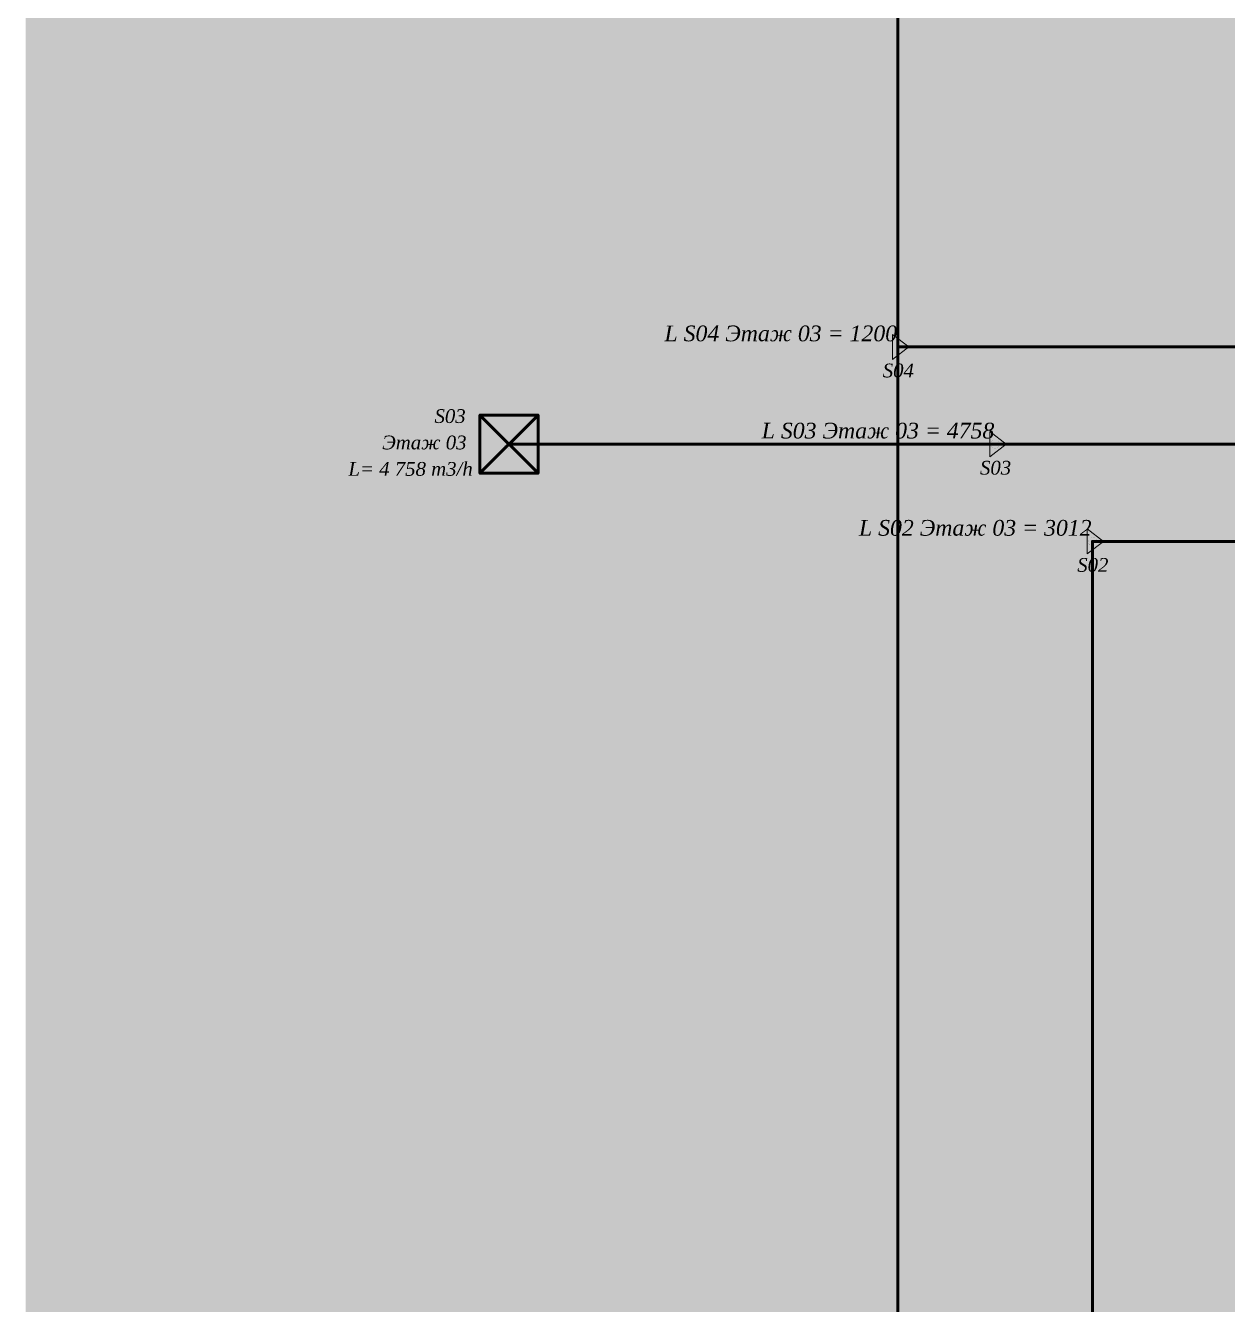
# Model space of a CAD drawing. Header units: inches. Extents: x 2.1 to 38.5, y 13.5 to 49.9.
# Drawn here: x 2.08 to 10.7, y 31.56 to 40.74 of the extents above; entities that cross this region are included whole.
import ezdxf

# ---------------------------------------------------------------- set-up
doc = ezdxf.new("R2010")
doc.units = ezdxf.units.IN
doc.header["$MEASUREMENT"] = 0
doc.layers.add('PDF _Геометрия', color=7, linetype='Continuous')
doc.layers.add('PDF _Текст', color=7, linetype='Continuous')
doc.layers.add('PDF _Сплошная заливка', color=7, linetype='Continuous', true_color=0x00008b)
doc.styles.add('PDF Times New Roman Italic', font='timesi.ttf')

msp = doc.modelspace()

# ---------------------------------------------------------------- hatches: boundary and pattern name
at = {"layer": 'PDF _Сплошная заливка', "true_color": 0xffb5c1, "transparency": 33554559}
h = msp.add_hatch(color=231, dxfattribs=at)
h.paths.add_polyline_path([(5.7591, 37.5273), (5.3424, 37.944)], flags=0)
h.paths.add_polyline_path([(5.7591, 37.944), (5.3424, 37.5273)], flags=0)
h.paths.add_polyline_path([(5.7591, 37.5273), (5.3424, 37.5273), (5.3424, 37.944), (5.7591, 37.944)], flags=0)
h = msp.add_hatch(color=231, dxfattribs=at)
h.paths.add_polyline_path([(5.7591, 37.5273), (5.3424, 37.944)], flags=0)
h.paths.add_polyline_path([(5.7591, 37.944), (5.3424, 37.5273)], flags=0)
h.paths.add_polyline_path([(5.7591, 37.5273), (5.3424, 37.5273), (5.3424, 37.944), (5.7591, 37.944)], flags=0)
h = msp.add_hatch(color=231, dxfattribs=at)
h.paths.add_polyline_path([(5.7591, 37.5273), (5.3424, 37.944)], flags=0)
h.paths.add_polyline_path([(5.7591, 37.944), (5.3424, 37.5273)], flags=0)
h.paths.add_polyline_path([(5.7591, 37.5273), (5.3424, 37.5273), (5.3424, 37.944), (5.7591, 37.944)], flags=0)
h = msp.add_hatch(color=231, dxfattribs=at)
h.paths.add_polyline_path([(5.7591, 37.5273), (5.3424, 37.944)], flags=0)
h.paths.add_polyline_path([(5.7591, 37.944), (5.3424, 37.5273)], flags=0)
h.paths.add_polyline_path([(5.7591, 37.5273), (5.3424, 37.5273), (5.3424, 37.944), (5.7591, 37.944)], flags=0)
h = msp.add_hatch(color=231, dxfattribs=at)
h.paths.add_polyline_path([(5.7591, 37.5273), (5.3424, 37.944)], flags=0)
h.paths.add_polyline_path([(5.7591, 37.944), (5.3424, 37.5273)], flags=0)
h.paths.add_polyline_path([(5.7591, 37.5273), (5.3424, 37.5273), (5.3424, 37.944), (5.7591, 37.944)], flags=0)
h = msp.add_hatch(color=231, dxfattribs=at)
h.paths.add_polyline_path([(5.7591, 37.5273), (5.3424, 37.944)], flags=0)
h.paths.add_polyline_path([(5.7591, 37.944), (5.3424, 37.5273)], flags=0)
h.paths.add_polyline_path([(5.7591, 37.5273), (5.3424, 37.5273), (5.3424, 37.944), (5.7591, 37.944)], flags=0)
h = msp.add_hatch(color=231, dxfattribs=at)
h.paths.add_polyline_path([(5.7591, 37.5273), (5.3424, 37.944)], flags=0)
h.paths.add_polyline_path([(5.7591, 37.944), (5.3424, 37.5273)], flags=0)
h.paths.add_polyline_path([(5.7591, 37.5273), (5.3424, 37.5273), (5.3424, 37.944), (5.7591, 37.944)], flags=0)
h = msp.add_hatch(color=231, dxfattribs=at)
h.paths.add_polyline_path([(5.7591, 37.5273), (5.3424, 37.944)], flags=0)
h.paths.add_polyline_path([(5.7591, 37.944), (5.3424, 37.5273)], flags=0)
h.paths.add_polyline_path([(5.7591, 37.5273), (5.3424, 37.5273), (5.3424, 37.944), (5.7591, 37.944)], flags=0)
h = msp.add_hatch(color=231, dxfattribs=at)
h.paths.add_polyline_path([(5.5796, 37.7237, 0.099456), (5.582, 37.7356)], flags=0)
h.paths.add_polyline_path([(5.5728, 37.7135, 0.099456), (5.5796, 37.7237)], flags=0)
h.paths.add_polyline_path([(5.5627, 37.7068, 0.099456), (5.5728, 37.7135)], flags=0)
h.paths.add_polyline_path([(5.5507, 37.7044, 0.099456), (5.5627, 37.7068)], flags=0)
h.paths.add_polyline_path([(5.5388, 37.7068, 0.099456), (5.5507, 37.7044)], flags=0)
h.paths.add_polyline_path([(5.5286, 37.7135, 0.099456), (5.5388, 37.7068)], flags=0)
h.paths.add_polyline_path([(5.5219, 37.7237, 0.099456), (5.5286, 37.7135)], flags=0)
h.paths.add_polyline_path([(5.5195, 37.7356, 0.099456), (5.5219, 37.7237)], flags=0)
h.paths.add_polyline_path([(5.5219, 37.7476, 0.099456), (5.5195, 37.7356)], flags=0)
h.paths.add_polyline_path([(5.5286, 37.7577, 0.099456), (5.5219, 37.7476)], flags=0)
h.paths.add_polyline_path([(5.5388, 37.7645, 0.099456), (5.5286, 37.7577)], flags=0)
h.paths.add_polyline_path([(5.5507, 37.7669, 0.099456), (5.5388, 37.7645)], flags=0)
h.paths.add_polyline_path([(5.5627, 37.7645, 0.099456), (5.5507, 37.7669)], flags=0)
h.paths.add_polyline_path([(5.5728, 37.7577, 0.099456), (5.5627, 37.7645)], flags=0)
h.paths.add_polyline_path([(5.5796, 37.7476, 0.099456), (5.5728, 37.7577)], flags=0)
h.paths.add_polyline_path([(5.582, 37.7356, 0.099456), (5.5796, 37.7476)], flags=0)
h = msp.add_hatch(color=231, dxfattribs=at)
h.paths.add_polyline_path([(5.5796, 37.7237, 0.099456), (5.582, 37.7356)], flags=0)
h.paths.add_polyline_path([(5.5728, 37.7135, 0.099456), (5.5796, 37.7237)], flags=0)
h.paths.add_polyline_path([(5.5627, 37.7068, 0.099456), (5.5728, 37.7135)], flags=0)
h.paths.add_polyline_path([(5.5507, 37.7044, 0.099456), (5.5627, 37.7068)], flags=0)
h.paths.add_polyline_path([(5.5388, 37.7068, 0.099456), (5.5507, 37.7044)], flags=0)
h.paths.add_polyline_path([(5.5286, 37.7135, 0.099456), (5.5388, 37.7068)], flags=0)
h.paths.add_polyline_path([(5.5219, 37.7237, 0.099456), (5.5286, 37.7135)], flags=0)
h.paths.add_polyline_path([(5.5195, 37.7356, 0.099456), (5.5219, 37.7237)], flags=0)
h.paths.add_polyline_path([(5.5219, 37.7476, 0.099456), (5.5195, 37.7356)], flags=0)
h.paths.add_polyline_path([(5.5286, 37.7577, 0.099456), (5.5219, 37.7476)], flags=0)
h.paths.add_polyline_path([(5.5388, 37.7645, 0.099456), (5.5286, 37.7577)], flags=0)
h.paths.add_polyline_path([(5.5507, 37.7669, 0.099456), (5.5388, 37.7645)], flags=0)
h.paths.add_polyline_path([(5.5627, 37.7645, 0.099456), (5.5507, 37.7669)], flags=0)
h.paths.add_polyline_path([(5.5728, 37.7577, 0.099456), (5.5627, 37.7645)], flags=0)
h.paths.add_polyline_path([(5.5796, 37.7476, 0.099456), (5.5728, 37.7577)], flags=0)
h.paths.add_polyline_path([(5.582, 37.7356, 0.099456), (5.5796, 37.7476)], flags=0)
h = msp.add_hatch(color=231, dxfattribs=at)
h.paths.add_polyline_path([(5.5796, 37.7237, 0.099456), (5.582, 37.7356)], flags=0)
h.paths.add_polyline_path([(5.5728, 37.7135, 0.099456), (5.5796, 37.7237)], flags=0)
h.paths.add_polyline_path([(5.5627, 37.7068, 0.099456), (5.5728, 37.7135)], flags=0)
h.paths.add_polyline_path([(5.5507, 37.7044, 0.099456), (5.5627, 37.7068)], flags=0)
h.paths.add_polyline_path([(5.5388, 37.7068, 0.099456), (5.5507, 37.7044)], flags=0)
h.paths.add_polyline_path([(5.5286, 37.7135, 0.099456), (5.5388, 37.7068)], flags=0)
h.paths.add_polyline_path([(5.5219, 37.7237, 0.099456), (5.5286, 37.7135)], flags=0)
h.paths.add_polyline_path([(5.5195, 37.7356, 0.099456), (5.5219, 37.7237)], flags=0)
h.paths.add_polyline_path([(5.5219, 37.7476, 0.099456), (5.5195, 37.7356)], flags=0)
h.paths.add_polyline_path([(5.5286, 37.7577, 0.099456), (5.5219, 37.7476)], flags=0)
h.paths.add_polyline_path([(5.5388, 37.7645, 0.099456), (5.5286, 37.7577)], flags=0)
h.paths.add_polyline_path([(5.5507, 37.7669, 0.099456), (5.5388, 37.7645)], flags=0)
h.paths.add_polyline_path([(5.5627, 37.7645, 0.099456), (5.5507, 37.7669)], flags=0)
h.paths.add_polyline_path([(5.5728, 37.7577, 0.099456), (5.5627, 37.7645)], flags=0)
h.paths.add_polyline_path([(5.5796, 37.7476, 0.099456), (5.5728, 37.7577)], flags=0)
h.paths.add_polyline_path([(5.582, 37.7356, 0.099456), (5.5796, 37.7476)], flags=0)
h = msp.add_hatch(color=231, dxfattribs=at)
h.paths.add_polyline_path([(5.5796, 37.7237, 0.099456), (5.582, 37.7356)], flags=0)
h.paths.add_polyline_path([(5.5728, 37.7135, 0.099456), (5.5796, 37.7237)], flags=0)
h.paths.add_polyline_path([(5.5627, 37.7068, 0.099456), (5.5728, 37.7135)], flags=0)
h.paths.add_polyline_path([(5.5507, 37.7044, 0.099456), (5.5627, 37.7068)], flags=0)
h.paths.add_polyline_path([(5.5388, 37.7068, 0.099456), (5.5507, 37.7044)], flags=0)
h.paths.add_polyline_path([(5.5286, 37.7135, 0.099456), (5.5388, 37.7068)], flags=0)
h.paths.add_polyline_path([(5.5219, 37.7237, 0.099456), (5.5286, 37.7135)], flags=0)
h.paths.add_polyline_path([(5.5195, 37.7356, 0.099456), (5.5219, 37.7237)], flags=0)
h.paths.add_polyline_path([(5.5219, 37.7476, 0.099456), (5.5195, 37.7356)], flags=0)
h.paths.add_polyline_path([(5.5286, 37.7577, 0.099456), (5.5219, 37.7476)], flags=0)
h.paths.add_polyline_path([(5.5388, 37.7645, 0.099456), (5.5286, 37.7577)], flags=0)
h.paths.add_polyline_path([(5.5507, 37.7669, 0.099456), (5.5388, 37.7645)], flags=0)
h.paths.add_polyline_path([(5.5627, 37.7645, 0.099456), (5.5507, 37.7669)], flags=0)
h.paths.add_polyline_path([(5.5728, 37.7577, 0.099456), (5.5627, 37.7645)], flags=0)
h.paths.add_polyline_path([(5.5796, 37.7476, 0.099456), (5.5728, 37.7577)], flags=0)
h.paths.add_polyline_path([(5.582, 37.7356, 0.099456), (5.5796, 37.7476)], flags=0)
h = msp.add_hatch(color=231, dxfattribs=at)
h.paths.add_polyline_path([(5.5796, 37.7237, 0.099456), (5.582, 37.7356)], flags=0)
h.paths.add_polyline_path([(5.5728, 37.7135, 0.099456), (5.5796, 37.7237)], flags=0)
h.paths.add_polyline_path([(5.5627, 37.7068, 0.099456), (5.5728, 37.7135)], flags=0)
h.paths.add_polyline_path([(5.5507, 37.7044, 0.099456), (5.5627, 37.7068)], flags=0)
h.paths.add_polyline_path([(5.5388, 37.7068, 0.099456), (5.5507, 37.7044)], flags=0)
h.paths.add_polyline_path([(5.5286, 37.7135, 0.099456), (5.5388, 37.7068)], flags=0)
h.paths.add_polyline_path([(5.5219, 37.7237, 0.099456), (5.5286, 37.7135)], flags=0)
h.paths.add_polyline_path([(5.5195, 37.7356, 0.099456), (5.5219, 37.7237)], flags=0)
h.paths.add_polyline_path([(5.5219, 37.7476, 0.099456), (5.5195, 37.7356)], flags=0)
h.paths.add_polyline_path([(5.5286, 37.7577, 0.099456), (5.5219, 37.7476)], flags=0)
h.paths.add_polyline_path([(5.5388, 37.7645, 0.099456), (5.5286, 37.7577)], flags=0)
h.paths.add_polyline_path([(5.5507, 37.7669, 0.099456), (5.5388, 37.7645)], flags=0)
h.paths.add_polyline_path([(5.5627, 37.7645, 0.099456), (5.5507, 37.7669)], flags=0)
h.paths.add_polyline_path([(5.5728, 37.7577, 0.099456), (5.5627, 37.7645)], flags=0)
h.paths.add_polyline_path([(5.5796, 37.7476, 0.099456), (5.5728, 37.7577)], flags=0)
h.paths.add_polyline_path([(5.582, 37.7356, 0.099456), (5.5796, 37.7476)], flags=0)
h = msp.add_hatch(color=231, dxfattribs=at)
h.paths.add_polyline_path([(5.5796, 37.7237, 0.099456), (5.582, 37.7356)], flags=0)
h.paths.add_polyline_path([(5.5728, 37.7135, 0.099456), (5.5796, 37.7237)], flags=0)
h.paths.add_polyline_path([(5.5627, 37.7068, 0.099456), (5.5728, 37.7135)], flags=0)
h.paths.add_polyline_path([(5.5507, 37.7044, 0.099456), (5.5627, 37.7068)], flags=0)
h.paths.add_polyline_path([(5.5388, 37.7068, 0.099456), (5.5507, 37.7044)], flags=0)
h.paths.add_polyline_path([(5.5286, 37.7135, 0.099456), (5.5388, 37.7068)], flags=0)
h.paths.add_polyline_path([(5.5219, 37.7237, 0.099456), (5.5286, 37.7135)], flags=0)
h.paths.add_polyline_path([(5.5195, 37.7356, 0.099456), (5.5219, 37.7237)], flags=0)
h.paths.add_polyline_path([(5.5219, 37.7476, 0.099456), (5.5195, 37.7356)], flags=0)
h.paths.add_polyline_path([(5.5286, 37.7577, 0.099456), (5.5219, 37.7476)], flags=0)
h.paths.add_polyline_path([(5.5388, 37.7645, 0.099456), (5.5286, 37.7577)], flags=0)
h.paths.add_polyline_path([(5.5507, 37.7669, 0.099456), (5.5388, 37.7645)], flags=0)
h.paths.add_polyline_path([(5.5627, 37.7645, 0.099456), (5.5507, 37.7669)], flags=0)
h.paths.add_polyline_path([(5.5728, 37.7577, 0.099456), (5.5627, 37.7645)], flags=0)
h.paths.add_polyline_path([(5.5796, 37.7476, 0.099456), (5.5728, 37.7577)], flags=0)
h.paths.add_polyline_path([(5.582, 37.7356, 0.099456), (5.5796, 37.7476)], flags=0)
h = msp.add_hatch(color=231, dxfattribs=at)
h.paths.add_polyline_path([(5.5796, 37.7237, 0.099456), (5.582, 37.7356)], flags=0)
h.paths.add_polyline_path([(5.5728, 37.7135, 0.099456), (5.5796, 37.7237)], flags=0)
h.paths.add_polyline_path([(5.5627, 37.7068, 0.099456), (5.5728, 37.7135)], flags=0)
h.paths.add_polyline_path([(5.5507, 37.7044, 0.099456), (5.5627, 37.7068)], flags=0)
h.paths.add_polyline_path([(5.5388, 37.7068, 0.099456), (5.5507, 37.7044)], flags=0)
h.paths.add_polyline_path([(5.5286, 37.7135, 0.099456), (5.5388, 37.7068)], flags=0)
h.paths.add_polyline_path([(5.5219, 37.7237, 0.099456), (5.5286, 37.7135)], flags=0)
h.paths.add_polyline_path([(5.5195, 37.7356, 0.099456), (5.5219, 37.7237)], flags=0)
h.paths.add_polyline_path([(5.5219, 37.7476, 0.099456), (5.5195, 37.7356)], flags=0)
h.paths.add_polyline_path([(5.5286, 37.7577, 0.099456), (5.5219, 37.7476)], flags=0)
h.paths.add_polyline_path([(5.5388, 37.7645, 0.099456), (5.5286, 37.7577)], flags=0)
h.paths.add_polyline_path([(5.5507, 37.7669, 0.099456), (5.5388, 37.7645)], flags=0)
h.paths.add_polyline_path([(5.5627, 37.7645, 0.099456), (5.5507, 37.7669)], flags=0)
h.paths.add_polyline_path([(5.5728, 37.7577, 0.099456), (5.5627, 37.7645)], flags=0)
h.paths.add_polyline_path([(5.5796, 37.7476, 0.099456), (5.5728, 37.7577)], flags=0)
h.paths.add_polyline_path([(5.582, 37.7356, 0.099456), (5.5796, 37.7476)], flags=0)
h = msp.add_hatch(color=231, dxfattribs=at)
h.paths.add_polyline_path([(5.5796, 37.7237, 0.099456), (5.582, 37.7356)], flags=0)
h.paths.add_polyline_path([(5.5728, 37.7135, 0.099456), (5.5796, 37.7237)], flags=0)
h.paths.add_polyline_path([(5.5627, 37.7068, 0.099456), (5.5728, 37.7135)], flags=0)
h.paths.add_polyline_path([(5.5507, 37.7044, 0.099456), (5.5627, 37.7068)], flags=0)
h.paths.add_polyline_path([(5.5388, 37.7068, 0.099456), (5.5507, 37.7044)], flags=0)
h.paths.add_polyline_path([(5.5286, 37.7135, 0.099456), (5.5388, 37.7068)], flags=0)
h.paths.add_polyline_path([(5.5219, 37.7237, 0.099456), (5.5286, 37.7135)], flags=0)
h.paths.add_polyline_path([(5.5195, 37.7356, 0.099456), (5.5219, 37.7237)], flags=0)
h.paths.add_polyline_path([(5.5219, 37.7476, 0.099456), (5.5195, 37.7356)], flags=0)
h.paths.add_polyline_path([(5.5286, 37.7577, 0.099456), (5.5219, 37.7476)], flags=0)
h.paths.add_polyline_path([(5.5388, 37.7645, 0.099456), (5.5286, 37.7577)], flags=0)
h.paths.add_polyline_path([(5.5507, 37.7669, 0.099456), (5.5388, 37.7645)], flags=0)
h.paths.add_polyline_path([(5.5627, 37.7645, 0.099456), (5.5507, 37.7669)], flags=0)
h.paths.add_polyline_path([(5.5728, 37.7577, 0.099456), (5.5627, 37.7645)], flags=0)
h.paths.add_polyline_path([(5.5796, 37.7476, 0.099456), (5.5728, 37.7577)], flags=0)
h.paths.add_polyline_path([(5.582, 37.7356, 0.099456), (5.5796, 37.7476)], flags=0)
h = msp.add_hatch(color=231, dxfattribs=at)
h.paths.add_polyline_path([(9.0676, 37.7237, 0.099456), (9.07, 37.7356)], flags=0)
h.paths.add_polyline_path([(9.0608, 37.7135, 0.099456), (9.0676, 37.7237)], flags=0)
h.paths.add_polyline_path([(9.0507, 37.7068, 0.099456), (9.0608, 37.7135)], flags=0)
h.paths.add_polyline_path([(9.0387, 37.7044, 0.099456), (9.0507, 37.7068)], flags=0)
h.paths.add_polyline_path([(9.0268, 37.7068, 0.099456), (9.0387, 37.7044)], flags=0)
h.paths.add_polyline_path([(9.0167, 37.7135, 0.099456), (9.0268, 37.7068)], flags=0)
h.paths.add_polyline_path([(9.0099, 37.7237, 0.099456), (9.0167, 37.7135)], flags=0)
h.paths.add_polyline_path([(9.0075, 37.7356, 0.099456), (9.0099, 37.7237)], flags=0)
h.paths.add_polyline_path([(9.0099, 37.7476, 0.099456), (9.0075, 37.7356)], flags=0)
h.paths.add_polyline_path([(9.0167, 37.7577, 0.099456), (9.0099, 37.7476)], flags=0)
h.paths.add_polyline_path([(9.0268, 37.7645, 0.099456), (9.0167, 37.7577)], flags=0)
h.paths.add_polyline_path([(9.0387, 37.7669, 0.099456), (9.0268, 37.7645)], flags=0)
h.paths.add_polyline_path([(9.0507, 37.7645, 0.099456), (9.0387, 37.7669)], flags=0)
h.paths.add_polyline_path([(9.0608, 37.7577, 0.099456), (9.0507, 37.7645)], flags=0)
h.paths.add_polyline_path([(9.0676, 37.7476, 0.099456), (9.0608, 37.7577)], flags=0)
h.paths.add_polyline_path([(9.07, 37.7356, 0.099456), (9.0676, 37.7476)], flags=0)
h = msp.add_hatch(color=231, dxfattribs=at)
h.paths.add_polyline_path([(9.0676, 37.7237, 0.099456), (9.07, 37.7356)], flags=0)
h.paths.add_polyline_path([(9.0608, 37.7135, 0.099456), (9.0676, 37.7237)], flags=0)
h.paths.add_polyline_path([(9.0507, 37.7068, 0.099456), (9.0608, 37.7135)], flags=0)
h.paths.add_polyline_path([(9.0387, 37.7044, 0.099456), (9.0507, 37.7068)], flags=0)
h.paths.add_polyline_path([(9.0268, 37.7068, 0.099456), (9.0387, 37.7044)], flags=0)
h.paths.add_polyline_path([(9.0167, 37.7135, 0.099456), (9.0268, 37.7068)], flags=0)
h.paths.add_polyline_path([(9.0099, 37.7237, 0.099456), (9.0167, 37.7135)], flags=0)
h.paths.add_polyline_path([(9.0075, 37.7356, 0.099456), (9.0099, 37.7237)], flags=0)
h.paths.add_polyline_path([(9.0099, 37.7476, 0.099456), (9.0075, 37.7356)], flags=0)
h.paths.add_polyline_path([(9.0167, 37.7577, 0.099456), (9.0099, 37.7476)], flags=0)
h.paths.add_polyline_path([(9.0268, 37.7645, 0.099456), (9.0167, 37.7577)], flags=0)
h.paths.add_polyline_path([(9.0387, 37.7669, 0.099456), (9.0268, 37.7645)], flags=0)
h.paths.add_polyline_path([(9.0507, 37.7645, 0.099456), (9.0387, 37.7669)], flags=0)
h.paths.add_polyline_path([(9.0608, 37.7577, 0.099456), (9.0507, 37.7645)], flags=0)
h.paths.add_polyline_path([(9.0676, 37.7476, 0.099456), (9.0608, 37.7577)], flags=0)
h.paths.add_polyline_path([(9.07, 37.7356, 0.099456), (9.0676, 37.7476)], flags=0)
h = msp.add_hatch(color=231, dxfattribs=at)
h.paths.add_polyline_path([(9.0676, 37.7237, 0.099456), (9.07, 37.7356)], flags=0)
h.paths.add_polyline_path([(9.0608, 37.7135, 0.099456), (9.0676, 37.7237)], flags=0)
h.paths.add_polyline_path([(9.0507, 37.7068, 0.099456), (9.0608, 37.7135)], flags=0)
h.paths.add_polyline_path([(9.0387, 37.7044, 0.099456), (9.0507, 37.7068)], flags=0)
h.paths.add_polyline_path([(9.0268, 37.7068, 0.099456), (9.0387, 37.7044)], flags=0)
h.paths.add_polyline_path([(9.0167, 37.7135, 0.099456), (9.0268, 37.7068)], flags=0)
h.paths.add_polyline_path([(9.0099, 37.7237, 0.099456), (9.0167, 37.7135)], flags=0)
h.paths.add_polyline_path([(9.0075, 37.7356, 0.099456), (9.0099, 37.7237)], flags=0)
h.paths.add_polyline_path([(9.0099, 37.7476, 0.099456), (9.0075, 37.7356)], flags=0)
h.paths.add_polyline_path([(9.0167, 37.7577, 0.099456), (9.0099, 37.7476)], flags=0)
h.paths.add_polyline_path([(9.0268, 37.7645, 0.099456), (9.0167, 37.7577)], flags=0)
h.paths.add_polyline_path([(9.0387, 37.7669, 0.099456), (9.0268, 37.7645)], flags=0)
h.paths.add_polyline_path([(9.0507, 37.7645, 0.099456), (9.0387, 37.7669)], flags=0)
h.paths.add_polyline_path([(9.0608, 37.7577, 0.099456), (9.0507, 37.7645)], flags=0)
h.paths.add_polyline_path([(9.0676, 37.7476, 0.099456), (9.0608, 37.7577)], flags=0)
h.paths.add_polyline_path([(9.07, 37.7356, 0.099456), (9.0676, 37.7476)], flags=0)
h = msp.add_hatch(color=231, dxfattribs=at)
h.paths.add_polyline_path([(9.0676, 37.7237, 0.099456), (9.07, 37.7356)], flags=0)
h.paths.add_polyline_path([(9.0608, 37.7135, 0.099456), (9.0676, 37.7237)], flags=0)
h.paths.add_polyline_path([(9.0507, 37.7068, 0.099456), (9.0608, 37.7135)], flags=0)
h.paths.add_polyline_path([(9.0387, 37.7044, 0.099456), (9.0507, 37.7068)], flags=0)
h.paths.add_polyline_path([(9.0268, 37.7068, 0.099456), (9.0387, 37.7044)], flags=0)
h.paths.add_polyline_path([(9.0167, 37.7135, 0.099456), (9.0268, 37.7068)], flags=0)
h.paths.add_polyline_path([(9.0099, 37.7237, 0.099456), (9.0167, 37.7135)], flags=0)
h.paths.add_polyline_path([(9.0075, 37.7356, 0.099456), (9.0099, 37.7237)], flags=0)
h.paths.add_polyline_path([(9.0099, 37.7476, 0.099456), (9.0075, 37.7356)], flags=0)
h.paths.add_polyline_path([(9.0167, 37.7577, 0.099456), (9.0099, 37.7476)], flags=0)
h.paths.add_polyline_path([(9.0268, 37.7645, 0.099456), (9.0167, 37.7577)], flags=0)
h.paths.add_polyline_path([(9.0387, 37.7669, 0.099456), (9.0268, 37.7645)], flags=0)
h.paths.add_polyline_path([(9.0507, 37.7645, 0.099456), (9.0387, 37.7669)], flags=0)
h.paths.add_polyline_path([(9.0608, 37.7577, 0.099456), (9.0507, 37.7645)], flags=0)
h.paths.add_polyline_path([(9.0676, 37.7476, 0.099456), (9.0608, 37.7577)], flags=0)
h.paths.add_polyline_path([(9.07, 37.7356, 0.099456), (9.0676, 37.7476)], flags=0)
h = msp.add_hatch(color=231, dxfattribs=at)
h.paths.add_polyline_path([(9.0676, 37.7237, 0.099456), (9.07, 37.7356)], flags=0)
h.paths.add_polyline_path([(9.0608, 37.7135, 0.099456), (9.0676, 37.7237)], flags=0)
h.paths.add_polyline_path([(9.0507, 37.7068, 0.099456), (9.0608, 37.7135)], flags=0)
h.paths.add_polyline_path([(9.0387, 37.7044, 0.099456), (9.0507, 37.7068)], flags=0)
h.paths.add_polyline_path([(9.0268, 37.7068, 0.099456), (9.0387, 37.7044)], flags=0)
h.paths.add_polyline_path([(9.0167, 37.7135, 0.099456), (9.0268, 37.7068)], flags=0)
h.paths.add_polyline_path([(9.0099, 37.7237, 0.099456), (9.0167, 37.7135)], flags=0)
h.paths.add_polyline_path([(9.0075, 37.7356, 0.099456), (9.0099, 37.7237)], flags=0)
h.paths.add_polyline_path([(9.0099, 37.7476, 0.099456), (9.0075, 37.7356)], flags=0)
h.paths.add_polyline_path([(9.0167, 37.7577, 0.099456), (9.0099, 37.7476)], flags=0)
h.paths.add_polyline_path([(9.0268, 37.7645, 0.099456), (9.0167, 37.7577)], flags=0)
h.paths.add_polyline_path([(9.0387, 37.7669, 0.099456), (9.0268, 37.7645)], flags=0)
h.paths.add_polyline_path([(9.0507, 37.7645, 0.099456), (9.0387, 37.7669)], flags=0)
h.paths.add_polyline_path([(9.0608, 37.7577, 0.099456), (9.0507, 37.7645)], flags=0)
h.paths.add_polyline_path([(9.0676, 37.7476, 0.099456), (9.0608, 37.7577)], flags=0)
h.paths.add_polyline_path([(9.07, 37.7356, 0.099456), (9.0676, 37.7476)], flags=0)
h = msp.add_hatch(color=231, dxfattribs=at)
h.paths.add_polyline_path([(9.0676, 37.7237, 0.099456), (9.07, 37.7356)], flags=0)
h.paths.add_polyline_path([(9.0608, 37.7135, 0.099456), (9.0676, 37.7237)], flags=0)
h.paths.add_polyline_path([(9.0507, 37.7068, 0.099456), (9.0608, 37.7135)], flags=0)
h.paths.add_polyline_path([(9.0387, 37.7044, 0.099456), (9.0507, 37.7068)], flags=0)
h.paths.add_polyline_path([(9.0268, 37.7068, 0.099456), (9.0387, 37.7044)], flags=0)
h.paths.add_polyline_path([(9.0167, 37.7135, 0.099456), (9.0268, 37.7068)], flags=0)
h.paths.add_polyline_path([(9.0099, 37.7237, 0.099456), (9.0167, 37.7135)], flags=0)
h.paths.add_polyline_path([(9.0075, 37.7356, 0.099456), (9.0099, 37.7237)], flags=0)
h.paths.add_polyline_path([(9.0099, 37.7476, 0.099456), (9.0075, 37.7356)], flags=0)
h.paths.add_polyline_path([(9.0167, 37.7577, 0.099456), (9.0099, 37.7476)], flags=0)
h.paths.add_polyline_path([(9.0268, 37.7645, 0.099456), (9.0167, 37.7577)], flags=0)
h.paths.add_polyline_path([(9.0387, 37.7669, 0.099456), (9.0268, 37.7645)], flags=0)
h.paths.add_polyline_path([(9.0507, 37.7645, 0.099456), (9.0387, 37.7669)], flags=0)
h.paths.add_polyline_path([(9.0608, 37.7577, 0.099456), (9.0507, 37.7645)], flags=0)
h.paths.add_polyline_path([(9.0676, 37.7476, 0.099456), (9.0608, 37.7577)], flags=0)
h.paths.add_polyline_path([(9.07, 37.7356, 0.099456), (9.0676, 37.7476)], flags=0)
h = msp.add_hatch(color=231, dxfattribs=at)
h.paths.add_polyline_path([(9.0676, 37.7237, 0.099456), (9.07, 37.7356)], flags=0)
h.paths.add_polyline_path([(9.0608, 37.7135, 0.099456), (9.0676, 37.7237)], flags=0)
h.paths.add_polyline_path([(9.0507, 37.7068, 0.099456), (9.0608, 37.7135)], flags=0)
h.paths.add_polyline_path([(9.0387, 37.7044, 0.099456), (9.0507, 37.7068)], flags=0)
h.paths.add_polyline_path([(9.0268, 37.7068, 0.099456), (9.0387, 37.7044)], flags=0)
h.paths.add_polyline_path([(9.0167, 37.7135, 0.099456), (9.0268, 37.7068)], flags=0)
h.paths.add_polyline_path([(9.0099, 37.7237, 0.099456), (9.0167, 37.7135)], flags=0)
h.paths.add_polyline_path([(9.0075, 37.7356, 0.099456), (9.0099, 37.7237)], flags=0)
h.paths.add_polyline_path([(9.0099, 37.7476, 0.099456), (9.0075, 37.7356)], flags=0)
h.paths.add_polyline_path([(9.0167, 37.7577, 0.099456), (9.0099, 37.7476)], flags=0)
h.paths.add_polyline_path([(9.0268, 37.7645, 0.099456), (9.0167, 37.7577)], flags=0)
h.paths.add_polyline_path([(9.0387, 37.7669, 0.099456), (9.0268, 37.7645)], flags=0)
h.paths.add_polyline_path([(9.0507, 37.7645, 0.099456), (9.0387, 37.7669)], flags=0)
h.paths.add_polyline_path([(9.0608, 37.7577, 0.099456), (9.0507, 37.7645)], flags=0)
h.paths.add_polyline_path([(9.0676, 37.7476, 0.099456), (9.0608, 37.7577)], flags=0)
h.paths.add_polyline_path([(9.07, 37.7356, 0.099456), (9.0676, 37.7476)], flags=0)
h = msp.add_hatch(color=231, dxfattribs=at)
h.paths.add_polyline_path([(9.0676, 37.7237, 0.099456), (9.07, 37.7356)], flags=0)
h.paths.add_polyline_path([(9.0608, 37.7135, 0.099456), (9.0676, 37.7237)], flags=0)
h.paths.add_polyline_path([(9.0507, 37.7068, 0.099456), (9.0608, 37.7135)], flags=0)
h.paths.add_polyline_path([(9.0387, 37.7044, 0.099456), (9.0507, 37.7068)], flags=0)
h.paths.add_polyline_path([(9.0268, 37.7068, 0.099456), (9.0387, 37.7044)], flags=0)
h.paths.add_polyline_path([(9.0167, 37.7135, 0.099456), (9.0268, 37.7068)], flags=0)
h.paths.add_polyline_path([(9.0099, 37.7237, 0.099456), (9.0167, 37.7135)], flags=0)
h.paths.add_polyline_path([(9.0075, 37.7356, 0.099456), (9.0099, 37.7237)], flags=0)
h.paths.add_polyline_path([(9.0099, 37.7476, 0.099456), (9.0075, 37.7356)], flags=0)
h.paths.add_polyline_path([(9.0167, 37.7577, 0.099456), (9.0099, 37.7476)], flags=0)
h.paths.add_polyline_path([(9.0268, 37.7645, 0.099456), (9.0167, 37.7577)], flags=0)
h.paths.add_polyline_path([(9.0387, 37.7669, 0.099456), (9.0268, 37.7645)], flags=0)
h.paths.add_polyline_path([(9.0507, 37.7645, 0.099456), (9.0387, 37.7669)], flags=0)
h.paths.add_polyline_path([(9.0608, 37.7577, 0.099456), (9.0507, 37.7645)], flags=0)
h.paths.add_polyline_path([(9.0676, 37.7476, 0.099456), (9.0608, 37.7577)], flags=0)
h.paths.add_polyline_path([(9.07, 37.7356, 0.099456), (9.0676, 37.7476)], flags=0)
h = msp.add_hatch(color=231, dxfattribs=at)
h.paths.add_polyline_path([(9.0676, 37.7237, 0.099456), (9.07, 37.7356)], flags=0)
h.paths.add_polyline_path([(9.0608, 37.7135, 0.099456), (9.0676, 37.7237)], flags=0)
h.paths.add_polyline_path([(9.0507, 37.7068, 0.099456), (9.0608, 37.7135)], flags=0)
h.paths.add_polyline_path([(9.0387, 37.7044, 0.099456), (9.0507, 37.7068)], flags=0)
h.paths.add_polyline_path([(9.0268, 37.7068, 0.099456), (9.0387, 37.7044)], flags=0)
h.paths.add_polyline_path([(9.0167, 37.7135, 0.099456), (9.0268, 37.7068)], flags=0)
h.paths.add_polyline_path([(9.0099, 37.7237, 0.099456), (9.0167, 37.7135)], flags=0)
h.paths.add_polyline_path([(9.0075, 37.7356, 0.099456), (9.0099, 37.7237)], flags=0)
h.paths.add_polyline_path([(9.0099, 37.7476, 0.099456), (9.0075, 37.7356)], flags=0)
h.paths.add_polyline_path([(9.0167, 37.7577, 0.099456), (9.0099, 37.7476)], flags=0)
h.paths.add_polyline_path([(9.0268, 37.7645, 0.099456), (9.0167, 37.7577)], flags=0)
h.paths.add_polyline_path([(9.0387, 37.7669, 0.099456), (9.0268, 37.7645)], flags=0)
h.paths.add_polyline_path([(9.0507, 37.7645, 0.099456), (9.0387, 37.7669)], flags=0)
h.paths.add_polyline_path([(9.0608, 37.7577, 0.099456), (9.0507, 37.7645)], flags=0)
h.paths.add_polyline_path([(9.0676, 37.7476, 0.099456), (9.0608, 37.7577)], flags=0)
h.paths.add_polyline_path([(9.07, 37.7356, 0.099456), (9.0676, 37.7476)], flags=0)
h = msp.add_hatch(color=231, dxfattribs=at)
h.paths.add_polyline_path([(9.0676, 37.7237, 0.099456), (9.07, 37.7356)], flags=0)
h.paths.add_polyline_path([(9.0608, 37.7135, 0.099456), (9.0676, 37.7237)], flags=0)
h.paths.add_polyline_path([(9.0507, 37.7068, 0.099456), (9.0608, 37.7135)], flags=0)
h.paths.add_polyline_path([(9.0387, 37.7044, 0.099456), (9.0507, 37.7068)], flags=0)
h.paths.add_polyline_path([(9.0268, 37.7068, 0.099456), (9.0387, 37.7044)], flags=0)
h.paths.add_polyline_path([(9.0167, 37.7135, 0.099456), (9.0268, 37.7068)], flags=0)
h.paths.add_polyline_path([(9.0099, 37.7237, 0.099456), (9.0167, 37.7135)], flags=0)
h.paths.add_polyline_path([(9.0075, 37.7356, 0.099456), (9.0099, 37.7237)], flags=0)
h.paths.add_polyline_path([(9.0099, 37.7476, 0.099456), (9.0075, 37.7356)], flags=0)
h.paths.add_polyline_path([(9.0167, 37.7577, 0.099456), (9.0099, 37.7476)], flags=0)
h.paths.add_polyline_path([(9.0268, 37.7645, 0.099456), (9.0167, 37.7577)], flags=0)
h.paths.add_polyline_path([(9.0387, 37.7669, 0.099456), (9.0268, 37.7645)], flags=0)
h.paths.add_polyline_path([(9.0507, 37.7645, 0.099456), (9.0387, 37.7669)], flags=0)
h.paths.add_polyline_path([(9.0608, 37.7577, 0.099456), (9.0507, 37.7645)], flags=0)
h.paths.add_polyline_path([(9.0676, 37.7476, 0.099456), (9.0608, 37.7577)], flags=0)
h.paths.add_polyline_path([(9.07, 37.7356, 0.099456), (9.0676, 37.7476)], flags=0)
at = {"layer": 'PDF _Сплошная заливка', "true_color": 0x4a0081, "transparency": 33554559}
h = msp.add_hatch(color=196, dxfattribs=at)
h.paths.add_polyline_path([(9.7652, 37.0261, 0.099456), (9.7676, 37.038)], flags=0)
h.paths.add_polyline_path([(9.7585, 37.0159, 0.099456), (9.7652, 37.0261)], flags=0)
h.paths.add_polyline_path([(9.7483, 37.0091, 0.099456), (9.7585, 37.0159)], flags=0)
h.paths.add_polyline_path([(9.7364, 37.0068, 0.099456), (9.7483, 37.0091)], flags=0)
h.paths.add_polyline_path([(9.7244, 37.0091, 0.099456), (9.7364, 37.0068)], flags=0)
h.paths.add_polyline_path([(9.7143, 37.0159, 0.099456), (9.7244, 37.0091)], flags=0)
h.paths.add_polyline_path([(9.7075, 37.0261, 0.099456), (9.7143, 37.0159)], flags=0)
h.paths.add_polyline_path([(9.7051, 37.038, 0.099456), (9.7075, 37.0261)], flags=0)
h.paths.add_polyline_path([(9.7075, 37.05, 0.099456), (9.7051, 37.038)], flags=0)
h.paths.add_polyline_path([(9.7143, 37.0601, 0.099456), (9.7075, 37.05)], flags=0)
h.paths.add_polyline_path([(9.7244, 37.0669, 0.099456), (9.7143, 37.0601)], flags=0)
h.paths.add_polyline_path([(9.7364, 37.0693, 0.099456), (9.7244, 37.0669)], flags=0)
h.paths.add_polyline_path([(9.7483, 37.0669, 0.099456), (9.7364, 37.0693)], flags=0)
h.paths.add_polyline_path([(9.7585, 37.0601, 0.099456), (9.7483, 37.0669)], flags=0)
h.paths.add_polyline_path([(9.7652, 37.05, 0.099456), (9.7585, 37.0601)], flags=0)
h.paths.add_polyline_path([(9.7676, 37.038, 0.099456), (9.7652, 37.05)], flags=0)

# ---------------------------------------------------------------- linework, layer by layer
at = {"layer": 'PDF _Геометрия', "color": 176, "lineweight": 53, "true_color": 0x00008b}
for points in [[(11.7419, 43.4908), (11.7419, 46.2811), (8.3411, 46.2811), (4.8531, 46.2811), (8.3411, 46.2811), (4.8531, 46.2811), (8.3411, 46.2811), (4.8531, 46.2811), (8.3411, 46.2811), (4.8531, 46.2811), (8.3411, 46.2811), (4.8531, 46.2811), (8.3411, 46.2811), (8.3411, 22.7373), (23.9499, 22.7373), (23.9499, 19.9469)], [(23.9499, 35.6428), (23.9499, 38.4332), (8.3411, 38.4332), (25.1706, 38.4332), (25.1706, 35.6428)]]:
    msp.add_lwpolyline(points, dxfattribs=at)
at = {"layer": 'PDF _Геометрия', "color": 250, "lineweight": 15, "true_color": 0x444444}
for points in [[(8.3021, 38.5234), (8.3021, 38.343), (8.4193, 38.4332)], [(8.3021, 38.5234), (8.3021, 38.343), (8.4193, 38.4332)], [(8.9997, 37.8258), (8.9997, 37.6454), (9.1169, 37.7356)], [(8.9997, 37.8258), (8.9997, 37.6454), (9.1169, 37.7356)], [(8.9997, 37.8258), (8.9997, 37.6454), (9.1169, 37.7356)], [(8.9997, 37.8258), (8.9997, 37.6454), (9.1169, 37.7356)], [(8.9997, 37.8258), (8.9997, 37.6454), (9.1169, 37.7356)], [(8.9997, 37.8258), (8.9997, 37.6454), (9.1169, 37.7356)], [(8.9997, 37.8258), (8.9997, 37.6454), (9.1169, 37.7356)], [(8.9997, 37.8258), (8.9997, 37.6454), (9.1169, 37.7356)], [(9.6973, 37.1282), (9.6973, 36.9478), (9.8145, 37.038)]]:
    msp.add_lwpolyline(points, close=True, dxfattribs=at)
at = {"layer": 'PDF _Геометрия', "lineweight": 53}
for points in [[(5.3424, 37.944), (5.7591, 37.5273)], [(5.3424, 37.5273), (5.7591, 37.944)], [(5.7591, 37.5273), (5.3424, 37.5273), (5.3424, 37.944), (5.7591, 37.944)], [(5.7591, 37.5273), (5.3424, 37.5273), (5.3424, 37.944), (5.7591, 37.944)], [(5.3424, 37.944), (5.7591, 37.5273)], [(5.3424, 37.5273), (5.7591, 37.944)], [(5.7591, 37.5273), (5.3424, 37.5273), (5.3424, 37.944), (5.7591, 37.944)], [(5.7591, 37.5273), (5.3424, 37.5273), (5.3424, 37.944), (5.7591, 37.944)], [(5.7591, 37.5273), (5.3424, 37.5273), (5.3424, 37.944), (5.7591, 37.944)], [(5.7591, 37.5273), (5.3424, 37.5273), (5.3424, 37.944), (5.7591, 37.944)], [(5.7591, 37.5273), (5.3424, 37.5273), (5.3424, 37.944), (5.7591, 37.944)], [(5.7591, 37.5273), (5.3424, 37.5273), (5.3424, 37.944), (5.7591, 37.944)]]:
    msp.add_lwpolyline(points, close=True, dxfattribs=at)
for points in [[(5.7591, 37.5273), (5.3424, 37.944)], [(5.7591, 37.944), (5.3424, 37.5273)], [(5.7591, 37.5273), (5.3424, 37.944)], [(5.7591, 37.944), (5.3424, 37.5273)], [(5.7591, 37.5273), (5.3424, 37.944)], [(5.7591, 37.944), (5.3424, 37.5273)], [(5.7591, 37.5273), (5.3424, 37.944)], [(5.7591, 37.944), (5.3424, 37.5273)]]:
    msp.add_lwpolyline(points, dxfattribs=at)
at = {"layer": 'PDF _Геометрия', "color": 231, "lineweight": 53, "true_color": 0xffb5c1}
for points in [[(11.7419, 35.6428), (11.7419, 37.7356), (9.0387, 37.7356), (5.5507, 37.7356), (9.0387, 37.7356), (5.5507, 37.7356), (9.0387, 37.7356), (5.5507, 37.7356), (9.0387, 37.7356), (5.5507, 37.7356), (9.0387, 37.7356), (12.9627, 37.7356), (12.9627, 35.6428)], [(14.1835, 35.6428), (14.1835, 37.7356), (9.0387, 37.7356), (16.6251, 37.7356), (16.6251, 35.6428)], [(19.0667, 35.6428), (19.0667, 37.7356), (9.0387, 37.7356), (20.2875, 37.7356), (20.2875, 35.6428)], [(21.5082, 35.6428), (21.5082, 37.7356), (9.0387, 37.7356), (22.7291, 37.7356), (22.7291, 35.6428)]]:
    msp.add_lwpolyline(points, dxfattribs=at)
at = {"layer": 'PDF _Геометрия', "color": 196, "lineweight": 53, "true_color": 0x4a0081}
msp.add_lwpolyline([(17.8459, 35.6428), (17.8459, 37.038), (9.7364, 37.038), (9.7364, 21.3421), (12.9627, 21.3421), (12.9627, 19.9469)], dxfattribs=at)
at = {"layer": 'PDF _Сплошная заливка', "color": 7, "lineweight": 25, "true_color": 0xffffff, "transparency": 33554559}
msp.add_solid([(2.0833, 49.9167), (38.5417, 49.9167), (2.0833, 13.4583), (38.5417, 13.4583)], dxfattribs=at)
at = {"layer": 'PDF _Сплошная заливка', "lineweight": 25, "transparency": 33554559}
msp.add_solid([(8.3021, 38.5234), (8.3021, 38.343), (8.4193, 38.4332)], dxfattribs=at)
msp.add_solid([(8.3021, 38.5234), (8.3021, 38.343), (8.4193, 38.4332)], dxfattribs=at)
at = {"layer": 'PDF _Сплошная заливка', "color": 231, "lineweight": 25, "true_color": 0xffb5c1, "transparency": 33554559}
msp.add_solid([(8.9997, 37.8258), (8.9997, 37.6454), (9.1169, 37.7356)], dxfattribs=at)
msp.add_solid([(8.9997, 37.8258), (8.9997, 37.6454), (9.1169, 37.7356)], dxfattribs=at)
msp.add_solid([(8.9997, 37.8258), (8.9997, 37.6454), (9.1169, 37.7356)], dxfattribs=at)
msp.add_solid([(8.9997, 37.8258), (8.9997, 37.6454), (9.1169, 37.7356)], dxfattribs=at)
msp.add_solid([(8.9997, 37.8258), (8.9997, 37.6454), (9.1169, 37.7356)], dxfattribs=at)
msp.add_solid([(8.9997, 37.8258), (8.9997, 37.6454), (9.1169, 37.7356)], dxfattribs=at)
msp.add_solid([(8.9997, 37.8258), (8.9997, 37.6454), (9.1169, 37.7356)], dxfattribs=at)
msp.add_solid([(8.9997, 37.8258), (8.9997, 37.6454), (9.1169, 37.7356)], dxfattribs=at)
at = {"layer": 'PDF _Сплошная заливка', "color": 196, "lineweight": 25, "true_color": 0x4a0081, "transparency": 33554559}
msp.add_solid([(9.6973, 37.1282), (9.6973, 36.9478), (9.8145, 37.038)], dxfattribs=at)

# ---------------------------------------------------------------- texts
at = {"layer": 'PDF _Текст', "color": 176, "true_color": 0x00008b, "attachment_point": 7, "style": 'PDF Times New Roman Italic'}
for s, insert, char_height in [('L S04 Этаж 03 = 1200', (6.6661, 38.4724), 0.112874), ('S04', (8.2318, 38.2136), 0.09877)]:
    msp.add_mtext(s, dxfattribs=dict(at, insert=insert, char_height=char_height))
at = {"layer": 'PDF _Текст', "color": 149, "true_color": 0x293f5e, "attachment_point": 7, "style": 'PDF Times New Roman Italic'}
for s, insert, char_height in [('S03', (5.0165, 37.8865), 0.09877), ('Этаж 03', (4.641, 37.697), 0.09877), ('L= 4 758 m3/h', (4.3987, 37.5074), 0.098765), ('L= 4 758 m3/h', (4.3987, 37.5074), 0.098765)]:
    msp.add_mtext(s, dxfattribs=dict(at, insert=insert, char_height=char_height))
at = {"layer": 'PDF _Текст', "color": 231, "true_color": 0xffb5c1, "attachment_point": 7, "style": 'PDF Times New Roman Italic'}
for s, insert, char_height in [('L S03 Этаж 03 = 4758', (7.3637, 37.7748), 0.112874), ('S03', (8.9294, 37.516), 0.09877)]:
    msp.add_mtext(s, dxfattribs=dict(at, insert=insert, char_height=char_height))
at = {"layer": 'PDF _Текст', "color": 196, "true_color": 0x4a0081, "attachment_point": 7, "style": 'PDF Times New Roman Italic'}
for s, insert, char_height in [('L S02 Этаж 03 = 3012', (8.0613, 37.0772), 0.112874), ('S02', (9.627, 36.8184), 0.09877)]:
    msp.add_mtext(s, dxfattribs=dict(at, insert=insert, char_height=char_height))

doc.saveas('drawing.dxf')
